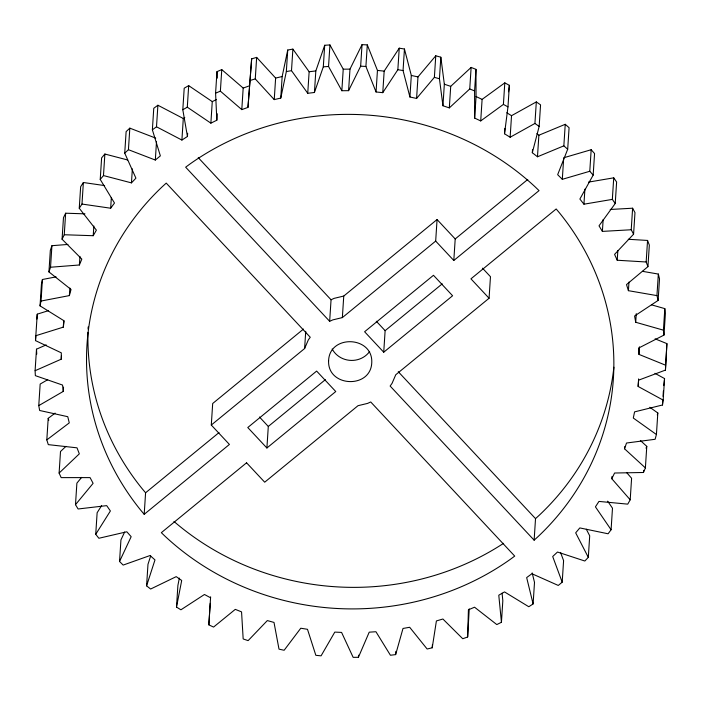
<?xml version="1.0" encoding="UTF-8"?>
<svg xmlns="http://www.w3.org/2000/svg" width="702" height="702" viewBox="0 0 702 702"><rect width="100%" height="100%" fill="white"/><g stroke="black" fill="none" stroke-linecap="round" stroke-linejoin="round"><path stroke-width="1.05" d="M210.626 596.805L208.836 624.859L213.566 627.079L235.284 609.362L241.558 611.881L243.173 638.952L248.131 640.628L267.33 620.577L274.008 622.428L279.001 649.148L284.143 650.263L300.772 628.229L307.485 629.299L315.839 655.317L321.077 655.843L334.793 632.098L341.584 632.414L353.15 657.353L358.415 657.3L369.217 632.169L375.939 631.73L390.426 655.247L395.638 654.606L403.001 628.457L409.67 627.272L427.132 649.008L432.221 647.806L436.398 620.937L442.901 619.015L462.75 638.741L467.655 636.977L468.418 609.81L474.543 607.204L496.805 624.578L501.439 622.288L498.78 595.199L504.519 591.918L528.79 606.739L533.108 603.939L526.658 577.588L531.914 573.727L558.274 585.45L562.197 582.186L552.693 556.51L557.485 552.035L584.827 561.021L588.311 557.344L575.675 532.836L579.817 527.922L608.099 533.783L611.091 529.747L595.428 506.844L598.955 501.421L627.746 504.141L630.203 499.798L611.802 478.729L614.575 473.016L643.488 472.49L645.392 467.901L624.552 448.806L626.509 443.023L655.124 439.285L656.423 434.52L633.301 418.041L634.573 411.872L662.477 405.001L663.171 400.114L638.127 386.46L638.618 380.159L665.443 370.094L666.9 343.62L655.098 338.829M666.9 343.62L665.443 370.094M469.226 608.906L467.655 636.977M210.486 597.735L204.466 594.489L180.914 609.801L176.5 607.081L181.704 580.457L176.228 576.64L150.64 589.031L146.586 585.845L154.984 559.898L150.061 555.528L123.166 565.084L119.542 561.468L131.169 536.679L126.825 531.783L98.877 538.267L95.735 534.292L110.398 510.959L106.695 505.633L78.106 508.985L75.491 504.677L93.112 483.327L90.075 477.606L61.171 477.623L59.108 473.069L79.317 453.852L77.018 447.832L48.289 444.638L46.815 439.891L69.27 422.885L67.769 416.698L39.645 410.486L38.768 405.616L63.259 391.409L62.539 385.056L35.354 375.649L35.1 370.717L61.241 359.178L61.32 352.843L35.495 340.61L37.25 314.154L48.429 310.67M35.1 370.717L36.495 349.175L46.174 344.901M35.495 340.61L35.855 335.696L63.294 327.15L64.172 320.875L40.04 305.87L41.427 284.328L42.418 279.501L56.072 276.878M40.04 305.87L41.032 301.044L42.418 279.501M38.768 405.616L40.163 384.073L47.701 379.703M41.032 301.044L69.375 295.595L71.042 289.47L48.938 271.92L50.333 250.377L51.93 245.691L67.962 244.436M48.938 271.92L50.535 267.234L51.93 245.691M46.815 439.891L48.201 418.348L55.116 413.109M50.535 267.234L79.387 264.987L81.827 259.099L62.074 239.224L63.47 217.681L65.646 213.206L84.96 213.847M62.074 239.224L64.259 234.749L65.646 213.206M63.294 327.15L63.715 320.682M61.241 359.178L61.451 355.949M69.375 295.595L69.867 288.057M63.259 391.409L63.531 387.1M59.108 473.069L60.504 451.518L65.944 446.349M64.259 234.749L93.217 235.714L96.385 230.142L79.256 208.248L80.651 186.706L83.371 182.511L104.616 185.591M79.256 208.248L81.985 204.054L83.371 182.511M79.387 264.987L79.949 256.37M75.491 504.677L76.887 483.134L81.625 477.386M93.217 235.714L93.849 226.018M81.985 204.054L110.662 208.222L114.496 203.036L100.228 179.422L101.623 157.88L104.87 154.028L127.667 159.986M100.228 179.422L103.475 175.57L104.87 154.028M110.662 208.222L111.355 197.446M95.735 534.292L97.13 512.75L101.641 505.572M103.475 175.57L131.458 182.88L135.925 178.168L124.728 153.159L126.123 131.616L129.826 128.141L155.721 138.118M124.728 153.159L128.431 149.693L129.826 128.141M131.458 182.88L132.362 168.875M119.542 561.468L120.937 539.926L124.658 531.993M128.431 149.693L155.317 160.047L160.363 155.87L152.378 129.817L153.764 108.275L157.897 105.239L183.292 118.506L184.784 117.532M152.378 129.817L156.502 126.79L157.897 105.239M155.317 160.047L156.502 141.734M303.483 329.062L212.688 403.501L211.293 425.043L229.422 444.445L144.2 514.32L145.586 492.778L142.199 488.75A263.741 247.201 3.7 0 1 87.978 332.344M146.586 585.845L147.982 564.303L150.667 556.002M156.502 126.79L181.906 140.058L187.443 136.478L182.81 109.74L184.205 88.189L188.689 85.644L212.267 101.614L210.872 123.157L187.294 107.187L188.689 85.644M181.906 140.058L183.292 118.506M187.443 136.478L187.653 133.24M176.5 607.081L177.887 585.529L179.352 578.079M210.872 123.157L216.83 120.217L215.584 93.191L216.979 71.648L221.771 69.612L243.182 88.075L241.795 109.617L247.973 107.388L251.658 58.863L256.66 57.38L275.632 78.071L274.236 99.614L280.774 98.069L286.337 71.569L287.732 50.026L292.883 49.114L309.134 71.744L307.739 93.287L314.435 92.489L323.306 66.822L324.701 45.27L329.94 44.937L343.234 69.182L341.839 90.725L348.587 90.672L360.652 66.19L362.039 44.647L367.304 44.893L377.448 70.428L376.053 91.971L382.774 92.664L397.85 69.717L399.236 48.175L404.449 49.008L411.311 75.456L409.924 96.999L416.584 98.447L434.38 77.343L435.767 55.8L440.838 57.195L444.34 84.205L442.944 105.748L449.315 107.897L469.735 88.961L471.13 67.418L475.982 69.366L476.053 96.543L474.657 118.085L480.712 120.928L503.404 104.405L504.799 82.862L509.371 85.328L507.976 106.871L504.527 133.775L510.135 137.241L534.924 123.455L536.319 101.913L540.558 104.861L539.162 126.404L532.318 152.711L537.478 156.774L563.846 145.849L565.242 124.307L538.873 135.232L536.863 133.634M216.83 120.217L217.251 113.759M241.795 109.617L220.375 91.155L221.771 69.612M208.836 624.859L210.231 603.316M247.973 107.388L251.658 58.863M274.236 99.614L255.265 78.922L256.66 57.38M280.774 98.069L282.16 76.527L287.732 50.026M266.9 447.999L247.78 427.527L316.637 371.077L335.758 391.54L266.9 447.999L268.296 426.447L259.468 417.006M307.739 93.287L291.497 70.656L292.883 49.114M314.435 92.489L315.821 70.937L324.701 45.27M211.293 425.043L304.615 348.534L305.73 331.3M341.839 90.725L328.545 66.479L329.94 44.937M331.054 299.772L334.161 298.35L343.752 296.051L437.065 219.542L435.679 241.084L342.357 317.594L332.766 319.893L329.659 321.314L331.054 299.772L198.236 157.625M348.587 90.672L349.982 69.129L362.039 44.647M342.357 317.594L343.752 296.051M376.053 91.971L365.909 66.444L367.304 44.893M382.774 92.664L384.169 71.121L399.236 48.175M358.415 657.3L358.555 655.15M383.731 352.211L364.61 331.748L433.476 275.289L452.597 295.753L383.731 352.211L385.126 330.668L376.298 321.226M409.924 96.999L403.053 70.551L404.449 49.008M416.584 98.447L417.98 76.904L435.767 55.8M395.638 654.606L395.849 651.377M442.944 105.748L439.443 78.747L440.838 57.195M449.315 107.897L450.71 86.355L471.13 67.418M329.659 321.314L185.653 167.19L189.926 164.04A263.741 247.201 3.7 0 1 535.222 186.943L539.039 190.619L453.808 260.495L455.203 238.952L437.065 219.542M432.221 647.806L432.432 644.568M474.657 118.085L474.587 90.909L475.982 69.366M480.712 120.928L482.107 99.386L504.799 82.862M489.075 298.245L470.945 278.834L556.177 208.968L559.564 212.996A263.741 247.201 3.7 0 1 538.03 536.635L534.134 540.18L390.137 386.047L392.058 383.353L395.761 374.745L489.075 298.245L490.47 276.702L482.493 268.164M504.527 133.775L504.878 128.387M510.135 137.241L511.53 115.69L536.319 101.913M501.439 622.288L502.825 600.745L502.088 593.164M532.318 152.711L532.528 149.482M537.478 156.774L538.873 135.232M534.134 540.18L535.529 518.638L539.426 515.084A263.741 247.201 3.7 0 0 613.89 367.216M533.108 603.939L534.503 582.388L532.177 572.902M593.172 175.088L589.777 171.279L562.311 179.308L563.706 157.766L591.172 149.728L594.559 153.545L593.172 175.088L579.878 199.043L583.941 204.194L612.337 199.386L615.224 203.527L599.008 225.833L602.386 231.388L631.23 229.756L633.581 234.187L614.575 254.387L617.225 260.24L646.165 261.986L647.937 266.646L626.509 284.591L628.413 290.681L656.949 295.612L658.125 300.43L634.582 315.988L635.714 322.271L663.425 330.168L663.987 335.082L638.636 348.06L638.952 354.387L665.505 365.163M562.311 179.308L557.66 174.684L567.69 149.254L569.085 127.711L565.242 124.307M583.941 204.194L584.915 189.11M562.197 582.186L563.592 560.644L560.547 552.43M589.777 171.279L591.172 149.728M602.386 231.388L603.15 219.533M588.311 557.344L589.706 535.802L586.302 529.203M612.337 199.386L613.732 177.834L588.487 182.116M615.224 203.527L616.619 181.985L613.732 177.834M617.225 260.24L617.857 250.544M611.802 478.729L611.942 476.57M611.091 529.747L612.486 508.204L607.669 501.158M631.23 229.756L632.616 208.213L610.187 209.477M628.413 290.681L628.974 282.064M633.581 234.187L634.977 212.645L632.616 208.213M624.552 448.806L624.692 446.656M635.714 322.271L636.266 313.654M638.952 354.387L639.443 346.849M630.203 499.798L631.598 478.255L626.649 472.578M638.127 386.46L638.618 378.922M646.165 261.986L647.56 240.444L628.264 239.277M647.937 266.646L649.332 245.103L647.56 240.444M643.488 472.49L643.629 470.331M645.392 467.901L646.779 446.358L640.373 440.487M656.949 295.612L658.336 274.07L642.488 271.332M658.125 300.43L659.52 278.887L658.336 274.07M656.423 434.52L657.818 412.978L649.815 407.274M663.425 330.168L664.82 308.626L651.474 304.826M663.987 335.082L665.382 313.531L664.82 308.626M662.477 405.001L662.758 400.693M663.039 396.384L663.381 390.996M663.732 385.609L664.557 378.571L654.931 373.315M663.171 400.114L664.557 378.571M36.881 319.068L37.25 314.154M508.546 91.786L509.371 85.328M304.615 348.534L308.318 339.935L310.24 337.241L166.234 183.108L162.346 186.653A263.741 247.201 3.7 0 0 140.812 510.293L144.2 514.32M657.3 414.882L657.818 412.978M646.024 448.192L646.779 446.358M145.586 492.778L219.006 432.59M455.203 238.952L527.772 179.449M268.296 426.447L325.395 379.633M385.126 330.668L442.234 283.854M182.81 109.74L187.294 107.187M212.267 101.614L216.304 99.605M215.584 93.191L220.375 91.155M243.182 88.075L249.368 85.846M250.263 80.405L255.265 78.922M275.632 78.071L282.16 76.527M286.337 71.569L291.497 70.656M309.134 71.744L315.821 70.937M323.306 66.822L328.545 66.479M343.234 69.182L349.982 69.129M360.652 66.19L365.909 66.444M377.448 70.428L384.169 71.121M397.85 69.717L403.053 70.551M411.311 75.456L417.98 76.904M434.38 77.343L439.443 78.747M444.34 84.205L450.71 86.355M469.735 88.961L474.587 90.909M476.053 96.543L482.107 99.386M503.404 104.405L507.976 106.871M506.765 112.75L511.53 115.69M534.924 123.455L539.162 126.404M563.846 145.849L567.69 149.254M435.679 241.084L453.808 260.495M398.245 371.691L535.529 518.638M48.201 418.348L48.798 420.244M36.495 349.175L36.75 354.106M216.979 71.648L217.278 78.133M369.638 351.474A21.674 20.314 3.7 0 1 332.169 348.991M503.606 543.313A263.741 247.201 3.7 0 1 173.964 521.454M88.075 329.115A263.741 247.201 3.7 0 1 88.171 326.957M328.597 360.802C327.474 387.302 370.954 389.101 371.77 362.486C372.902 335.986 329.422 334.187 328.597 360.802M246.569 462.793L161.337 532.669L165.154 536.346A263.741 247.201 3.7 0 0 510.451 559.24L514.715 556.098L370.717 401.965L367.602 403.396L358.011 405.695L264.698 482.195L246.569 462.793"/></g></svg>
